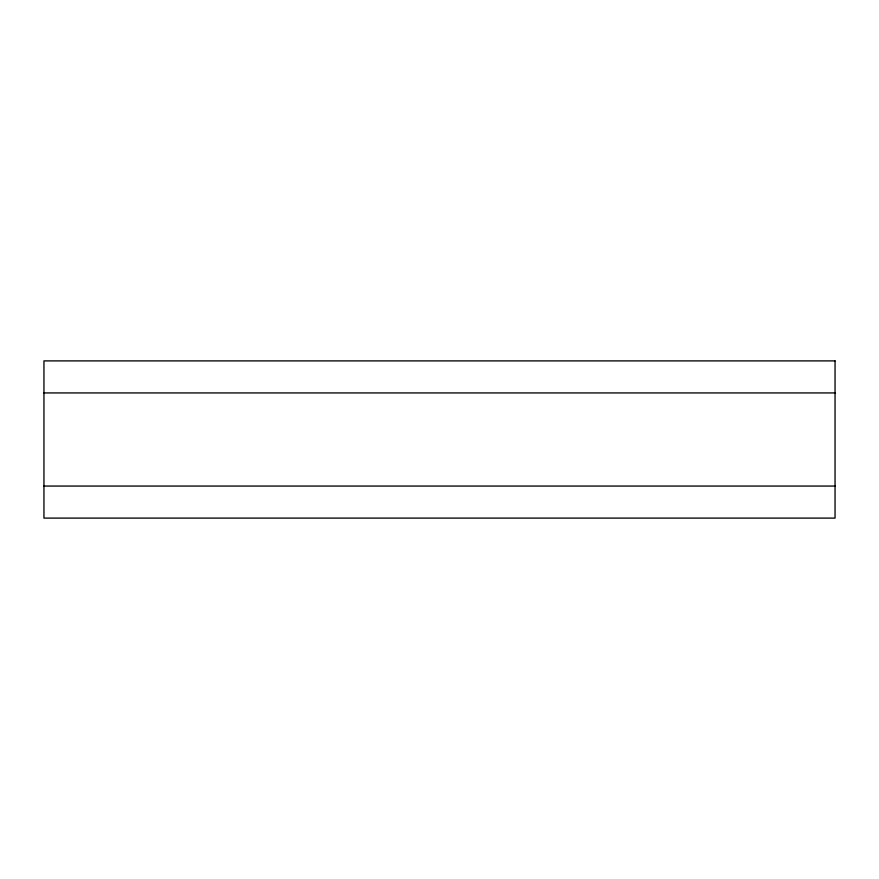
<?xml version="1.0" encoding="UTF-8"?>
<svg xmlns="http://www.w3.org/2000/svg" width="879" height="879" viewBox="0 0 879 879"><rect width="100%" height="100%" fill="white"/><g stroke="black" fill="none" stroke-linecap="round" stroke-linejoin="round"><path stroke-width="1.32" d="M43.95 392.935L835.05 392.935M43.95 486.065L835.05 486.065M835.05 360.895L43.95 360.895L43.95 518.105L835.05 518.105L835.05 360.895"/></g></svg>
